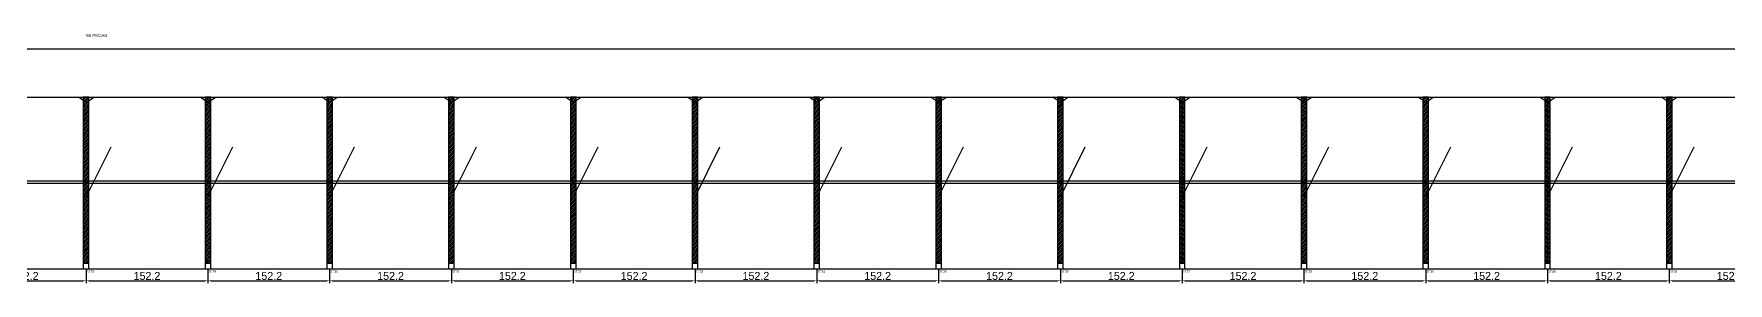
# Model space of a CAD drawing. Header units: metres. Extents: x -30 to 8308, y -25 to 308.
# Drawn here: x 4074 to 6191, y -25 to 287 of the extents above; entities that cross this region are included whole.
import ezdxf

# ---------------------------------------------------------------- set-up
doc = ezdxf.new("R2010")
doc.units = ezdxf.units.M
for name, color, linetype in [('BARRA_ANCORAGEM', 1, 'Continuous'), ('COTA', 241, 'Continuous'), ('GARFOS OK', 3, 'Continuous'), ('NOME DA VIGA', 6, 'Continuous'), ('SARR_7x7', 40, 'Continuous'), ('TIRAS REESCORAMENTO', 252, 'Continuous'), ('VIGAS', 3, 'Continuous')]:
    doc.layers.add(name, color=color, linetype=linetype)
doc.dimstyles.new('EZ DXF', dxfattribs={"dimtxt": 10, "dimasz": 3.5, "dimexe": 3, "dimexo": 1.5, "dimgap": 1, "dimtad": 1, "dimdec": 1, "dimdsep": 46, "dimcen": 2.5, "dimazin": 3, "dimtfac": 1, "dimtmove": 0, "dimatfit": 3})

msp = doc.modelspace()

# ---------------------------------------------------------------- hatches: boundary and pattern name
at = {"layer": 'COTA'}
h = msp.add_hatch(dxfattribs=at)
h.set_pattern_fill('ANSI31', scale=0.5)
h.paths.add_polyline_path([(4135.37, 0), (4142.37, 0), (4142.37, 208), (4135.37, 208)])
h = msp.add_hatch(dxfattribs=at)
h.set_pattern_fill('ANSI31', scale=0.5)
h.paths.add_polyline_path([(4287.55, 0), (4294.55, 0), (4294.55, 208), (4287.55, 208)])
h = msp.add_hatch(dxfattribs=at)
h.set_pattern_fill('ANSI31', scale=0.5)
h.paths.add_polyline_path([(4439.73, 0), (4446.73, 0), (4446.73, 208), (4439.73, 208)])
h = msp.add_hatch(dxfattribs=at)
h.set_pattern_fill('ANSI31', scale=0.5)
h.paths.add_polyline_path([(4591.91, 0), (4598.91, 0), (4598.91, 208), (4591.91, 208)])
h = msp.add_hatch(dxfattribs=at)
h.set_pattern_fill('ANSI31', scale=0.5)
h.paths.add_polyline_path([(4744.09, 0), (4751.09, 0), (4751.09, 208), (4744.09, 208)])
h = msp.add_hatch(dxfattribs=at)
h.set_pattern_fill('ANSI31', scale=0.5)
h.paths.add_polyline_path([(4896.27, 0), (4903.27, 0), (4903.27, 208), (4896.27, 208)])
h = msp.add_hatch(dxfattribs=at)
h.set_pattern_fill('ANSI31', scale=0.5)
h.paths.add_polyline_path([(5048.45, 0), (5055.45, 0), (5055.45, 208), (5048.45, 208)])
h = msp.add_hatch(dxfattribs=at)
h.set_pattern_fill('ANSI31', scale=0.5)
h.paths.add_polyline_path([(5200.63, 0), (5207.63, 0), (5207.63, 208), (5200.63, 208)])
h = msp.add_hatch(dxfattribs=at)
h.set_pattern_fill('ANSI31', scale=0.5)
h.paths.add_polyline_path([(5352.81, 0), (5359.81, 0), (5359.81, 208), (5352.81, 208)])
h = msp.add_hatch(dxfattribs=at)
h.set_pattern_fill('ANSI31', scale=0.5)
h.paths.add_polyline_path([(5504.99, 0), (5511.99, 0), (5511.99, 208), (5504.99, 208)])
h = msp.add_hatch(dxfattribs=at)
h.set_pattern_fill('ANSI31', scale=0.5)
h.paths.add_polyline_path([(5657.17, 0), (5664.17, 0), (5664.17, 208), (5657.17, 208)])
h = msp.add_hatch(dxfattribs=at)
h.set_pattern_fill('ANSI31', scale=0.5)
h.paths.add_polyline_path([(5809.35, 0), (5816.35, 0), (5816.35, 208), (5809.35, 208)])
h = msp.add_hatch(dxfattribs=at)
h.set_pattern_fill('ANSI31', scale=0.5)
h.paths.add_polyline_path([(5961.53, 0), (5968.53, 0), (5968.53, 208), (5961.53, 208)])
h = msp.add_hatch(dxfattribs=at)
h.set_pattern_fill('ANSI31', scale=0.5)
h.paths.add_polyline_path([(6113.71, 0), (6120.71, 0), (6120.71, 208), (6113.71, 208)])

# ---------------------------------------------------------------- linework, layer by layer
at = {"layer": 'BARRA_ANCORAGEM'}
for p, q in [((4138.87, 83.2), (4170.07, 145.6)), ((4291.05, 83.2), (4322.25, 145.6)), ((4443.23, 83.2), (4474.43, 145.6)), ((4595.41, 83.2), (4626.61, 145.6)), ((4747.59, 83.2), (4778.79, 145.6)), ((4899.77, 83.2), (4930.97, 145.6)), ((5051.95, 83.2), (5083.15, 145.6)), ((5204.13, 83.2), (5235.33, 145.6)), ((5356.31, 83.2), (5387.51, 145.6)), ((5508.49, 83.2), (5539.69, 145.6)), ((5660.67, 83.2), (5691.87, 145.6)), ((5812.85, 83.2), (5844.05, 145.6)), ((5965.03, 83.2), (5996.23, 145.6)), ((6117.21, 83.2), (6148.41, 145.6))]:
    msp.add_line(p, q, dxfattribs=at)
at = {"layer": 'GARFOS OK'}
for p, q in [((4138.87, 201), (4129.37, 208)), ((4129.37, 208), (4148.37, 208)), ((4138.87, 201), (4148.37, 208)), ((4291.05, 201), (4281.55, 208)), ((4281.55, 208), (4300.55, 208)), ((4291.05, 201), (4300.55, 208)), ((4443.23, 201), (4433.73, 208)), ((4433.73, 208), (4452.73, 208)), ((4443.23, 201), (4452.73, 208)), ((4595.41, 201), (4585.91, 208)), ((4585.91, 208), (4604.91, 208)), ((4595.41, 201), (4604.91, 208)), ((4747.59, 201), (4738.09, 208)), ((4738.09, 208), (4757.09, 208)), ((4747.59, 201), (4757.09, 208)), ((4899.77, 201), (4890.27, 208)), ((4890.27, 208), (4909.27, 208)), ((4899.77, 201), (4909.27, 208)), ((5051.95, 201), (5042.45, 208)), ((5042.45, 208), (5061.45, 208)), ((5051.95, 201), (5061.45, 208)), ((5204.13, 201), (5194.63, 208)), ((5194.63, 208), (5213.63, 208)), ((5204.13, 201), (5213.63, 208)), ((5356.31, 201), (5346.81, 208)), ((5346.81, 208), (5365.81, 208)), ((5356.31, 201), (5365.81, 208)), ((5508.49, 201), (5498.99, 208)), ((5498.99, 208), (5517.99, 208)), ((5508.49, 201), (5517.99, 208)), ((5660.67, 201), (5651.17, 208)), ((5651.17, 208), (5670.17, 208)), ((5660.67, 201), (5670.17, 208)), ((5812.85, 201), (5803.35, 208)), ((5803.35, 208), (5822.35, 208)), ((5812.85, 201), (5822.35, 208)), ((5965.03, 201), (5955.53, 208)), ((5955.53, 208), (5974.53, 208)), ((5965.03, 201), (5974.53, 208)), ((6117.21, 201), (6107.71, 208)), ((6107.71, 208), (6126.71, 208)), ((6117.21, 201), (6126.71, 208))]:
    msp.add_line(p, q, dxfattribs=at)
at = {"layer": 'GARFOS OK', "linetype": 'CONTINUOUS'}
msp.add_line((-30, -7), (8307.73, -7), dxfattribs=at)
at = {"layer": 'GARFOS OK'}
for points in [[(4135.37, 0), (4142.37, 0), (4142.37, 208), (4135.37, 208), (4135.37, 0)], [(4287.55, 0), (4294.55, 0), (4294.55, 208), (4287.55, 208), (4287.55, 0)], [(4439.73, 0), (4446.73, 0), (4446.73, 208), (4439.73, 208), (4439.73, 0)], [(4591.91, 0), (4598.91, 0), (4598.91, 208), (4591.91, 208), (4591.91, 0)], [(4744.09, 0), (4751.09, 0), (4751.09, 208), (4744.09, 208), (4744.09, 0)], [(4896.27, 0), (4903.27, 0), (4903.27, 208), (4896.27, 208), (4896.27, 0)], [(5048.45, 0), (5055.45, 0), (5055.45, 208), (5048.45, 208), (5048.45, 0)], [(5200.63, 0), (5207.63, 0), (5207.63, 208), (5200.63, 208), (5200.63, 0)], [(5352.81, 0), (5359.81, 0), (5359.81, 208), (5352.81, 208), (5352.81, 0)], [(5504.99, 0), (5511.99, 0), (5511.99, 208), (5504.99, 208), (5504.99, 0)], [(5657.17, 0), (5664.17, 0), (5664.17, 208), (5657.17, 208), (5657.17, 0)], [(5809.35, 0), (5816.35, 0), (5816.35, 208), (5809.35, 208), (5809.35, 0)], [(5961.53, 0), (5968.53, 0), (5968.53, 208), (5961.53, 208), (5961.53, 0)], [(6113.71, 0), (6120.71, 0), (6120.71, 208), (6113.71, 208), (6113.71, 0)]]:
    msp.add_lwpolyline(points, dxfattribs=at)
at = {"layer": 'SARR_7x7'}
for points in [[(4135.37, -7), (4142.37, -7), (4142.37, 0), (4135.37, 0), (4135.37, -7)], [(4287.55, -7), (4294.55, -7), (4294.55, 0), (4287.55, 0), (4287.55, -7)], [(4439.73, -7), (4446.73, -7), (4446.73, 0), (4439.73, 0), (4439.73, -7)], [(4591.91, -7), (4598.91, -7), (4598.91, 0), (4591.91, 0), (4591.91, -7)], [(4744.09, -7), (4751.09, -7), (4751.09, 0), (4744.09, 0), (4744.09, -7)], [(4896.27, -7), (4903.27, -7), (4903.27, 0), (4896.27, 0), (4896.27, -7)], [(5048.45, -7), (5055.45, -7), (5055.45, 0), (5048.45, 0), (5048.45, -7)], [(5200.63, -7), (5207.63, -7), (5207.63, 0), (5200.63, 0), (5200.63, -7)], [(5352.81, -7), (5359.81, -7), (5359.81, 0), (5352.81, 0), (5352.81, -7)], [(5504.99, -7), (5511.99, -7), (5511.99, 0), (5504.99, 0), (5504.99, -7)], [(5657.17, -7), (5664.17, -7), (5664.17, 0), (5657.17, 0), (5657.17, -7)], [(5809.35, -7), (5816.35, -7), (5816.35, 0), (5809.35, 0), (5809.35, -7)], [(5961.53, -7), (5968.53, -7), (5968.53, 0), (5961.53, 0), (5961.53, -7)], [(6113.71, -7), (6120.71, -7), (6120.71, 0), (6113.71, 0), (6113.71, -7)]]:
    msp.add_lwpolyline(points, dxfattribs=at)
at = {"layer": 'TIRAS REESCORAMENTO'}
for points in [[(3986.69, 100), (4138.87, 100), (4138.87, 102.5), (3986.69, 102.5), (3986.69, 100)], [(4138.87, 100), (4291.05, 100), (4291.05, 102.5), (4138.87, 102.5), (4138.87, 100)], [(4291.05, 100), (4443.23, 100), (4443.23, 102.5), (4291.05, 102.5), (4291.05, 100)], [(4443.23, 100), (4595.41, 100), (4595.41, 102.5), (4443.23, 102.5), (4443.23, 100)], [(4595.41, 100), (4747.59, 100), (4747.59, 102.5), (4595.41, 102.5), (4595.41, 100)], [(4747.59, 100), (4899.77, 100), (4899.77, 102.5), (4747.59, 102.5), (4747.59, 100)], [(4899.77, 100), (5051.95, 100), (5051.95, 102.5), (4899.77, 102.5), (4899.77, 100)], [(5051.95, 100), (5204.13, 100), (5204.13, 102.5), (5051.95, 102.5), (5051.95, 100)], [(5204.13, 100), (5356.31, 100), (5356.31, 102.5), (5204.13, 102.5), (5204.13, 100)], [(5356.31, 100), (5508.49, 100), (5508.49, 102.5), (5356.31, 102.5), (5356.31, 100)], [(5508.49, 100), (5660.67, 100), (5660.67, 102.5), (5508.49, 102.5), (5508.49, 100)], [(5660.67, 100), (5812.85, 100), (5812.85, 102.5), (5660.67, 102.5), (5660.67, 100)], [(5812.85, 100), (5965.03, 100), (5965.03, 102.5), (5812.85, 102.5), (5812.85, 100)], [(5965.03, 100), (6117.21, 100), (6117.21, 102.5), (5965.03, 102.5), (5965.03, 100)], [(6117.21, 100), (6269.39, 100), (6269.39, 102.5), (6117.21, 102.5), (6117.21, 100)]]:
    msp.add_lwpolyline(points, dxfattribs=at)
at = {"layer": 'VIGAS'}
msp.add_lwpolyline([(0, 208), (8277.73, 208), (8277.73, 268), (0, 268), (0, 208)], dxfattribs=at)

# ---------------------------------------------------------------- texts
at = {"layer": 'NOME DA VIGA'}
for s, height, p in [('55 PECAS', 4, (4138.87, 283)), ('GF28', 3, (4138.87, -12)), ('GF29', 3, (4291.05, -12)), ('GF30', 3, (4443.23, -12)), ('GF31', 3, (4595.41, -12)), ('GF32', 3, (4747.59, -12)), ('GF33', 3, (4899.77, -12)), ('GF34', 3, (5051.95, -12)), ('GF35', 3, (5204.13, -12)), ('GF36', 3, (5356.31, -12)), ('GF37', 3, (5508.49, -12)), ('GF38', 3, (5660.67, -12)), ('GF39', 3, (5812.85, -12)), ('GF40', 3, (5965.03, -12)), ('GF41', 3, (6117.21, -12))]:
    msp.add_text(s, height=height, dxfattribs=at).set_placement(p)

# ---------------------------------------------------------------- dimensions: what is measured, and where the dimension line sits
at = {"layer": 'COTA'}
for base, p1, p2 in [((3986.69, -22), (3986.69, -7), (4138.87, -7)), ((4138.87, -22), (4138.87, -7), (4291.05, -7)), ((4291.05, -22), (4291.05, -7), (4443.23, -7)), ((4443.23, -22), (4443.23, -7), (4595.41, -7)), ((4595.41, -22), (4595.41, -7), (4747.59, -7)), ((4747.59, -22), (4747.59, -7), (4899.77, -7)), ((4899.77, -22), (4899.77, -7), (5051.95, -7)), ((5051.95, -22), (5051.95, -7), (5204.13, -7)), ((5204.13, -22), (5204.13, -7), (5356.31, -7)), ((5356.31, -22), (5356.31, -7), (5508.49, -7)), ((5508.49, -22), (5508.49, -7), (5660.67, -7)), ((5660.67, -22), (5660.67, -7), (5812.85, -7)), ((5812.85, -22), (5812.85, -7), (5965.03, -7)), ((5965.03, -22), (5965.03, -7), (6117.21, -7)), ((6117.21, -22), (6117.21, -7), (6269.39, -7))]:
    msp.add_linear_dim(base=base, p1=p1, p2=p2, dimstyle='EZ DXF', dxfattribs=at).render()

doc.saveas('drawing.dxf')
